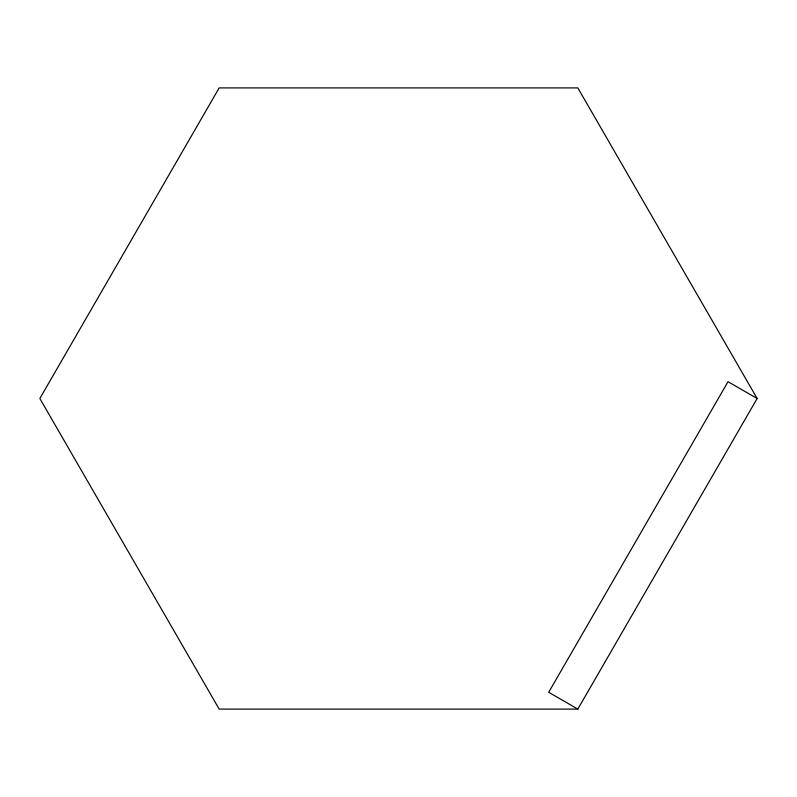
<?xml version="1.0" encoding="UTF-8"?>
<svg xmlns="http://www.w3.org/2000/svg" width="797" height="797" viewBox="0 0 797 797"><rect width="100%" height="100%" fill="white"/><g stroke="black" fill="none" stroke-linecap="round" stroke-linejoin="round"><path stroke-width="1.2" d="M577.825 709.101L757.15 398.5L577.825 87.899L219.175 87.899L39.85 398.5L219.175 709.101L577.825 709.101L548.705 692.284L728.03 381.693L757.15 398.5"/></g></svg>
